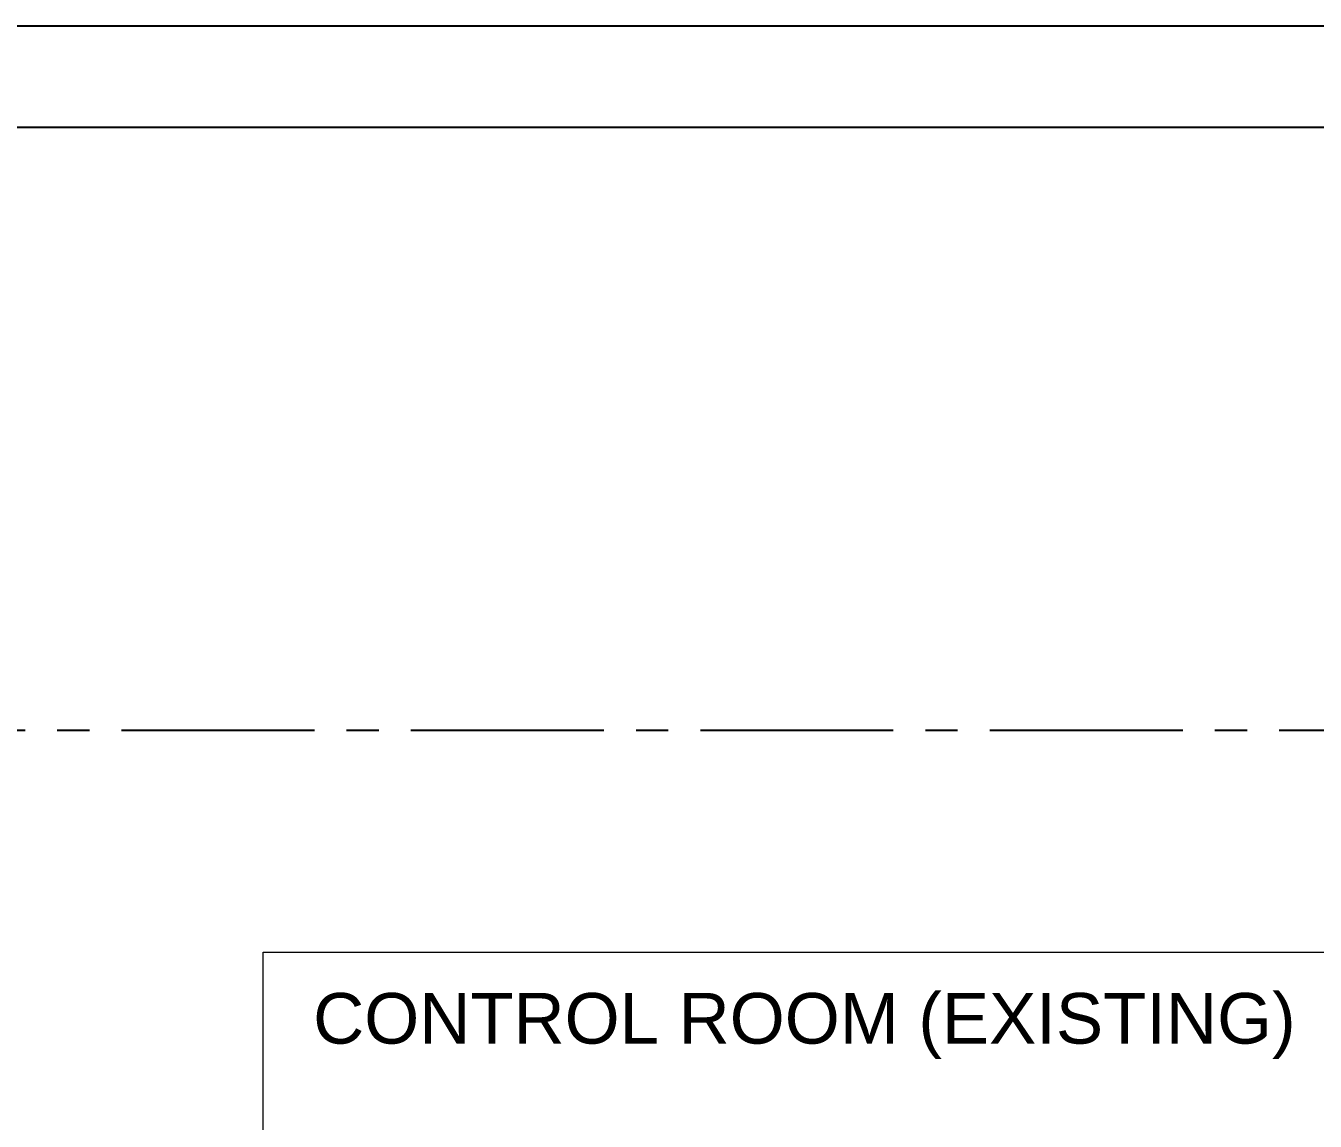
# Paper-space layout 'Sample Network Drawing - A1 Sheet' of a CAD drawing. Extents: x 49 to 806, y 22 to 564.
# Drawn here: x 331.8 to 395.4, y 498.4 to 552.4 of the extents above; entities that cross this region are included whole.
import ezdxf

# ---------------------------------------------------------------- set-up
doc = ezdxf.new("R2010")
doc.units = 0
doc.linetypes.add('CENTER2', pattern=[28.575, 19.05, -3.175, 3.175, -3.175])
for name, color, linetype, lineweight in [('G-ANNO-SYMB-EXST', 252, 'Continuous', 13), ('N-ANNO-TEXT-EXST', 252, 'Continuous', 18), ('N-ETH-FBR_EXST', 252, 'SOFTWARE', 25), ('N-MISC', 3, 'CENTER2', 25)]:
    doc.layers.add(name, color=color, linetype=linetype, lineweight=lineweight)
doc.styles.add('_CGS_2-5_NOTES', font='arial.ttf', dxfattribs={"height": 2.5})
doc.styles.get("Standard").update_dxf_attribs({"font": 'arial.ttf'})
doc.linetypes.add('SOFTWARE', pattern='A,8.5,1.75,["o",Standard,S=2.5,R=0,X=0,Y=-0.7969],-1.5485', length=11.7985)

psp = doc.layouts.new('Sample Network Drawing - A1 Sheet')

# ---------------------------------------------------------------- linework, layer by layer
at = {"layer": 'G-ANNO-SYMB-EXST', "ltscale": 10}
psp.add_lwpolyline([(343.48, 506.721), (536.437, 506.721), (536.437, 398.291), (343.48, 398.291)], close=True, dxfattribs=at)
at = {"layer": 'N-ETH-FBR_EXST'}
for p, q in [((131.256, 552.447), (399.086, 552.447)), ((235.64, 547.447), (399.986, 547.447))]:
    psp.add_line(p, q, dxfattribs=at)
at = {"layer": 'N-MISC', "ltscale": 0.5}
psp.add_lwpolyline([(222.194, 517.679), (683.967, 517.679), (683.967, 84.677), (222.194, 84.677)], close=True, dxfattribs=at)

# ---------------------------------------------------------------- texts
at = {"layer": 'N-ANNO-TEXT-EXST', "insert": (345.954, 501.457), "char_height": 2.5, "width": 57.05371, "attachment_point": 7, "style": '_CGS_2-5_NOTES'}
psp.add_mtext('CONTROL ROOM (EXISTING)', dxfattribs=at)

doc.saveas('drawing.dxf')
